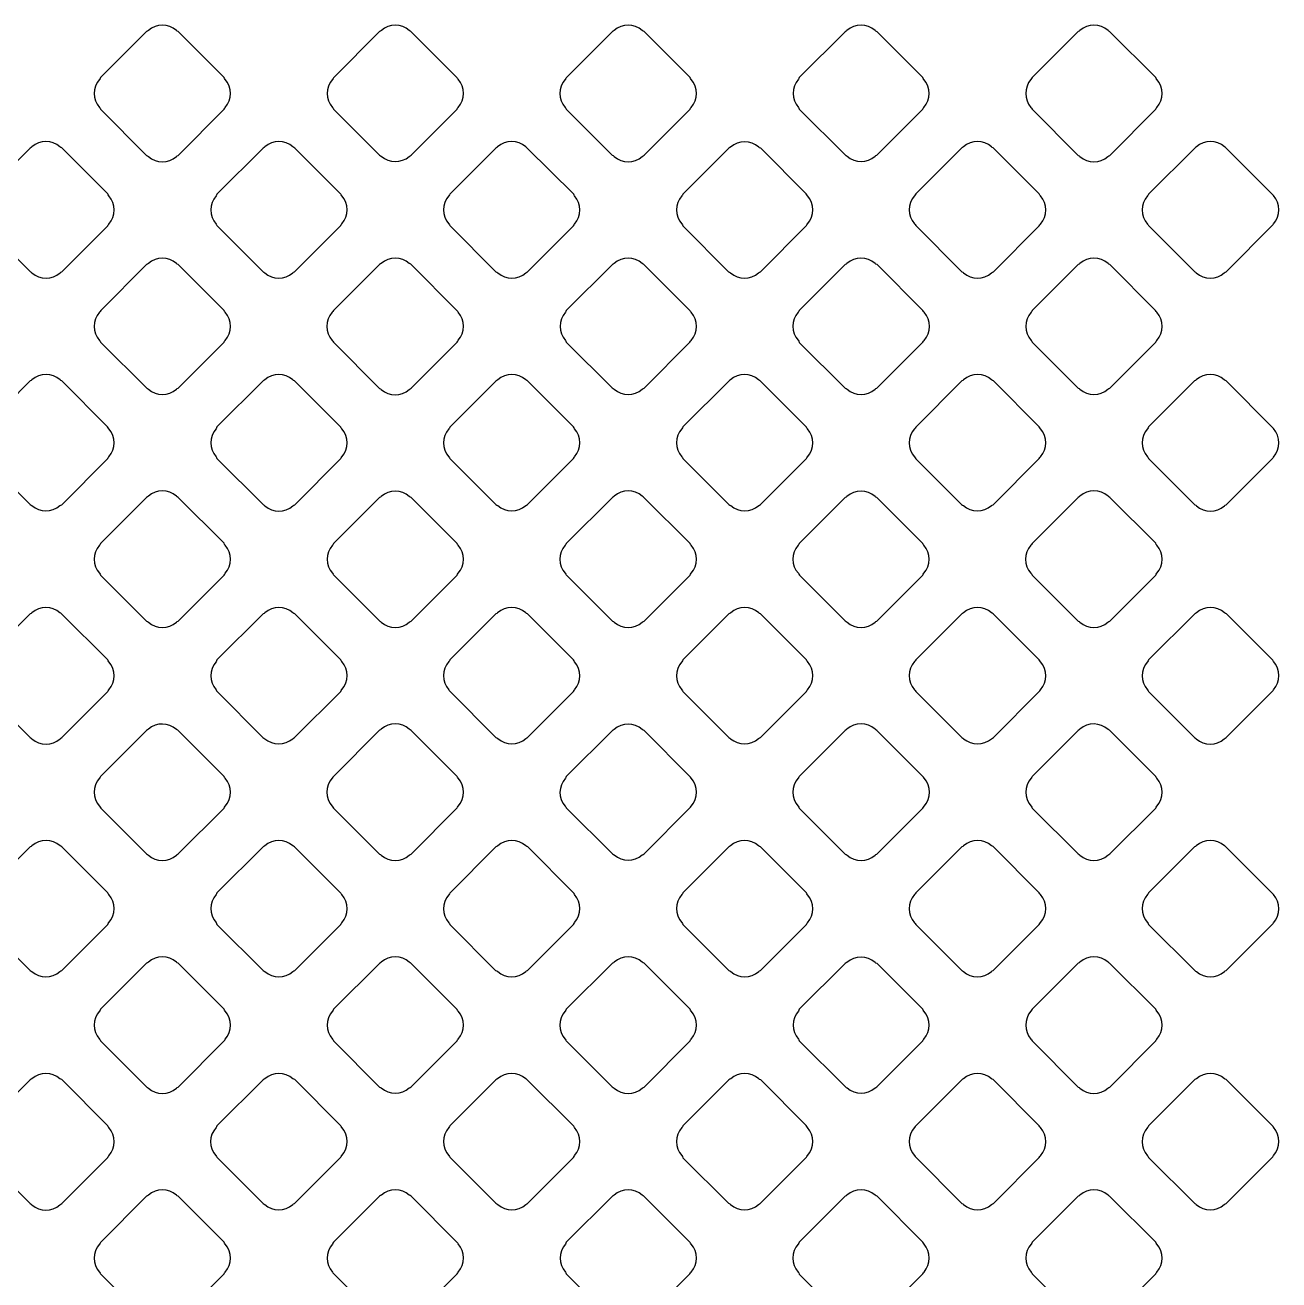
# Model space of a CAD drawing. Extents: x 3811 to 4077, y -444 to -307.
# Drawn here: x 3999.874 to 4001.035, y -378.733 to -377.572 of the extents above; entities that cross this region are included whole.
import ezdxf

# ---------------------------------------------------------------- set-up
doc = ezdxf.new("R2010")
doc.units = 0
doc.layers.add('gbr-dxf', color=7, linetype='Continuous')

msp = doc.modelspace()

# ---------------------------------------------------------------- linework, layer by layer
at = {"layer": 'gbr-dxf', "linetype": 'Continuous'}
for points in [[(3999.9432, -377.6481, -0.095756), (3999.9441, -377.6498), (3999.9868, -377.6925, -0.091646), (3999.9884, -377.6934, 0.379731), (4000.0144, -377.6934, -0.09572), (4000.016, -377.6925), (4000.0586, -377.6498, -0.096266), (4000.0596, -377.6482, 0.379731), (4000.0596, -377.6222, -0.100254), (4000.0586, -377.6205), (4000.0159, -377.5778, -0.087638), (4000.0144, -377.5769, 0.379731), (3999.9884, -377.5769, -0.096265), (3999.9868, -377.5779), (3999.9441, -377.6205, -0.095916), (3999.9432, -377.6222, 0.379731)], [(4000.1588, -377.6222, 0.379214), (4000.1588, -377.6482, -0.095956), (4000.1598, -377.6498), (4000.2023, -377.6924, -0.091804), (4000.2039, -377.6933, 0.379672), (4000.2298, -377.6934, -0.096157), (4000.2315, -377.6924), (4000.2741, -377.6497, -0.095602), (4000.2751, -377.6481, 0.379293), (4000.2751, -377.6221, -0.083235), (4000.2742, -377.6207), (4000.2314, -377.5779, -0.087978), (4000.2299, -377.577, 0.379289), (4000.204, -377.577, -0.095866), (4000.2023, -377.578), (4000.1597, -377.6206, -0.095824)], [(4000.3741, -377.6482, -0.09572), (4000.3751, -377.6498), (4000.4176, -377.6923, -0.107548), (4000.4195, -377.6934, 0.379731), (4000.4455, -377.6934, -0.09572), (4000.4471, -377.6924), (4000.4897, -377.6498, -0.096266), (4000.4907, -377.6481, 0.379731), (4000.4907, -377.6222, -0.10007), (4000.4897, -377.6204), (4000.4472, -377.578, -0.104442), (4000.4454, -377.5769, 0.379731), (4000.4194, -377.5769, -0.09572), (4000.4178, -377.5779), (4000.3751, -377.6206, -0.096266), (4000.3741, -377.6222, 0.379731)], [(4000.5899, -377.6481, -0.095756), (4000.5908, -377.6497), (4000.6334, -377.6923, -0.091646), (4000.635, -377.6933, 0.379731), (4000.661, -377.6933, -0.09572), (4000.6626, -377.6923), (4000.7051, -377.6498, -0.096266), (4000.7061, -377.6482, 0.379731), (4000.7061, -377.6222, -0.10007), (4000.7051, -377.6205), (4000.6627, -377.5781, -0.104246), (4000.6609, -377.5771, 0.379731), (4000.6349, -377.5771, -0.096265), (4000.6333, -377.5781), (4000.5908, -377.6205, -0.095916), (4000.5899, -377.6221, 0.379731)], [(4000.8052, -377.6481, -0.09512), (4000.8062, -377.6497), (4000.8489, -377.6925, -0.091205), (4000.8505, -377.6935, 0.379293), (4000.8764, -377.6934, -0.09572), (4000.8781, -377.6925), (4000.9207, -377.6498, -0.096214), (4000.9217, -377.6482, 0.379672), (4000.9217, -377.6222, -0.100082), (4000.9207, -377.6205), (4000.878, -377.5778, -0.087645), (4000.8765, -377.5769, 0.379293), (4000.8505, -377.5769, -0.095956), (4000.8489, -377.5779), (4000.8062, -377.6205, -0.096111), (4000.8052, -377.6222, 0.379321)], [(3999.8355, -377.7558, -0.091745), (3999.8364, -377.7574), (3999.8792, -377.8002, -0.087516), (3999.8807, -377.8011, 0.379731), (3999.9067, -377.8011, -0.09572), (3999.9083, -377.8002), (3999.9508, -377.7577, -0.096266), (3999.9518, -377.756, 0.379731), (3999.9518, -377.73, -0.103612), (3999.9508, -377.7282), (3999.9082, -377.6856, -0.091964), (3999.9066, -377.6847, 0.379731), (3999.8806, -377.6847, -0.096265), (3999.879, -377.6857), (3999.8364, -377.7282, -0.095916), (3999.8355, -377.7299, 0.379731)], [(4000.051, -377.756, -0.091663), (4000.0519, -377.7575), (4000.0946, -377.8002, -0.086956), (4000.0961, -377.8012, 0.379731), (4000.122, -377.8012, -0.096265), (4000.1237, -377.8002), (4000.1664, -377.7575, -0.095916), (4000.1674, -377.7558, 0.379731), (4000.1674, -377.7298, -0.087748), (4000.1665, -377.7284), (4000.1238, -377.6857, -0.092126), (4000.1222, -377.6847, 0.379731), (4000.0962, -377.6847, -0.09572), (4000.0946, -377.6857), (4000.0519, -377.7284, -0.096266), (4000.051, -377.73, 0.379731)], [(4000.2664, -377.7559, -0.09148), (4000.2674, -377.7574), (4000.31, -377.8001, -0.103498), (4000.3118, -377.8011, 0.379293), (4000.3378, -377.8011, -0.095956), (4000.3394, -377.8001), (4000.3819, -377.7576, -0.096266), (4000.3829, -377.756, 0.379731), (4000.3829, -377.73, -0.087314), (4000.382, -377.7285), (4000.3391, -377.6857, -0.092072), (4000.3376, -377.6847, 0.379289), (4000.3116, -377.6847, -0.095506), (4000.31, -377.6857), (4000.2674, -377.7283, -0.095602), (4000.2664, -377.7299, 0.378906)], [(4000.482, -377.7559, -0.107762), (4000.4831, -377.7578), (4000.5254, -377.8001, -0.104018), (4000.5272, -377.8011, 0.379731), (4000.5531, -377.8011, -0.09572), (4000.5548, -377.8001), (4000.5974, -377.7575, -0.095916), (4000.5984, -377.7559, 0.379731), (4000.5984, -377.7299, -0.103999), (4000.5973, -377.7281), (4000.5551, -377.6858, -0.108029), (4000.5532, -377.6848, 0.379731), (4000.5272, -377.6848, -0.09572), (4000.5256, -377.6857), (4000.483, -377.7283, -0.095916), (4000.482, -377.73, 0.379731)], [(4000.6975, -377.7558, -0.09148), (4000.6985, -377.7574), (4000.7413, -377.8002, -0.086956), (4000.7428, -377.8011, 0.379293), (4000.7687, -377.8011, -0.095956), (4000.7704, -377.8001), (4000.8129, -377.7577, -0.096266), (4000.8139, -377.756, 0.379731), (4000.8139, -377.73, -0.10399), (4000.8128, -377.7282), (4000.7702, -377.6856, -0.092623), (4000.7687, -377.6847, 0.379672), (4000.7427, -377.6847, -0.095612), (4000.7411, -377.6856), (4000.6985, -377.7282, -0.095602), (4000.6975, -377.7299, 0.378906)], [(4000.913, -377.756, -0.09148), (4000.9139, -377.7575), (4000.9567, -377.8003, -0.0873), (4000.9582, -377.8012, 0.379287), (4000.9841, -377.8012, -0.095612), (4000.9857, -377.8002), (4001.029, -377.7569, -0.077673), (4001.0296, -377.7559, 0.379542), (4001.0296, -377.7297, -0.065364), (4001.0291, -377.7289), (4000.9859, -377.6857, -0.091913), (4000.9843, -377.6847, 0.379731), (4000.9583, -377.6847, -0.09572), (4000.9567, -377.6857), (4000.914, -377.7284, -0.096332), (4000.913, -377.73, 0.379289)], [(3999.9433, -377.8637, -0.091558), (3999.9442, -377.8652), (3999.9869, -377.9079, -0.087515), (3999.9884, -377.9088, 0.379731), (4000.0144, -377.9088, -0.096265), (4000.016, -377.9078), (4000.0585, -377.8653, -0.095916), (4000.0595, -377.8637, 0.379731), (4000.0595, -377.8377, -0.104215), (4000.0585, -377.8359), (4000.016, -377.7935, -0.091913), (4000.0144, -377.7925, 0.379731), (3999.9884, -377.7925, -0.09572), (3999.9868, -377.7935), (3999.9443, -377.836, -0.096266), (3999.9433, -377.8377, 0.379731)], [(4000.1586, -377.8637, -0.091558), (4000.1596, -377.8652), (4000.2024, -377.9081, -0.087516), (4000.2039, -377.909, 0.379289), (4000.2298, -377.909, -0.095866), (4000.2315, -377.908), (4000.2743, -377.8652, -0.095602), (4000.2752, -377.8636, 0.378894), (4000.2752, -377.8377, -0.087284), (4000.2743, -377.8362), (4000.2314, -377.7933, -0.09197), (4000.2299, -377.7924, 0.37925), (4000.2039, -377.7924, -0.096625), (4000.2023, -377.7934), (4000.1596, -377.8361, -0.096266), (4000.1586, -377.8377, 0.379731)], [(4000.3743, -377.8637, -0.091663), (4000.3752, -377.8653), (4000.4177, -377.9077, -0.103446), (4000.4195, -377.9088, 0.379731), (4000.4455, -377.9088, -0.096265), (4000.4471, -377.9078), (4000.4896, -377.8653, -0.095916), (4000.4906, -377.8637, 0.379731), (4000.4906, -377.8377, -0.087549), (4000.4897, -377.8362), (4000.447, -377.7935, -0.091913), (4000.4454, -377.7926, 0.379731), (4000.4194, -377.7926, -0.09572), (4000.4178, -377.7935), (4000.3752, -377.8361, -0.096266), (4000.3743, -377.8377, 0.379731)], [(4000.5897, -377.8636, -0.107077), (4000.5908, -377.8655), (4000.6332, -377.9079, -0.103498), (4000.635, -377.9089, 0.379293), (4000.6609, -377.9089, -0.095956), (4000.6626, -377.9079), (4000.7052, -377.8653, -0.096023), (4000.7062, -377.8637, 0.379672), (4000.7062, -377.8377, -0.104099), (4000.7052, -377.8359), (4000.6627, -377.7935, -0.107363), (4000.6609, -377.7924, 0.379214), (4000.6349, -377.7925, -0.096625), (4000.6333, -377.7934), (4000.5907, -377.836, -0.096332), (4000.5897, -377.8377, 0.379289)], [(4000.8054, -377.8637, -0.091685), (4000.8063, -377.8652), (4000.849, -377.9079, -0.086956), (4000.8505, -377.9088, 0.379731), (4000.8764, -377.9088, -0.096265), (4000.8781, -377.9078), (4000.9206, -377.8653, -0.095916), (4000.9216, -377.8637, 0.379731), (4000.9216, -377.8377, -0.104215), (4000.9205, -377.8359), (4000.8781, -377.7935, -0.091964), (4000.8765, -377.7925, 0.379731), (4000.8505, -377.7925, -0.095756), (4000.8489, -377.7935), (4000.8063, -377.8361, -0.095628), (4000.8054, -377.8377, 0.379731)], [(3999.8355, -377.9715, -0.103621), (3999.8365, -377.9733), (3999.8789, -378.0156, -0.09979), (3999.8806, -378.0166, 0.379731), (3999.9065, -378.0166, -0.09572), (3999.9082, -378.0157), (3999.9508, -377.973, -0.096266), (3999.9518, -377.9714, 0.379731), (3999.9518, -377.9454, -0.107718), (3999.9507, -377.9436), (3999.9084, -377.9012, -0.095916), (3999.9067, -377.9002, 0.379731), (3999.8807, -377.9002, -0.096265), (3999.8791, -377.9012), (3999.8364, -377.9439, -0.095916), (3999.8355, -377.9455, 0.379731)], [(4000.051, -377.9714, -0.087314), (4000.0519, -377.9729), (4000.0948, -378.0158, -0.083056), (4000.0962, -378.0167, 0.379731), (4000.1222, -378.0167, -0.09572), (4000.1238, -378.0157), (4000.1664, -377.9731, -0.096266), (4000.1674, -377.9715, 0.379731), (4000.1674, -377.9455, -0.092139), (4000.1664, -377.9439), (4000.1237, -377.9012, -0.096558), (4000.1221, -377.9002, 0.379731), (4000.0961, -377.9002, -0.09572), (4000.0945, -377.9012), (4000.0519, -377.9438, -0.096266), (4000.051, -377.9454, 0.379731)], [(4000.2664, -377.9456, 0.379293), (4000.2664, -377.9715, -0.087809), (4000.2674, -377.973), (4000.3099, -378.0156, -0.100115), (4000.3117, -378.0166, 0.379289), (4000.3376, -378.0166, -0.095506), (4000.3392, -378.0156), (4000.3819, -377.973, -0.095602), (4000.3829, -377.9713, 0.379293), (4000.3829, -377.9454, -0.09253), (4000.3819, -377.9438), (4000.3394, -377.9012, -0.096322), (4000.3377, -377.9003, 0.379506), (4000.3118, -377.9003, -0.098229), (4000.3101, -377.9013), (4000.2674, -377.9439, -0.095796)], [(4000.482, -377.9713, -0.103123), (4000.483, -377.9731), (4000.5256, -378.0156, -0.09904), (4000.5273, -378.0166, 0.379293), (4000.5533, -378.0166, -0.09572), (4000.5549, -378.0156), (4000.5974, -377.9731, -0.096214), (4000.5984, -377.9715, 0.379703), (4000.5984, -377.9456, -0.09185), (4000.5974, -377.944), (4000.5547, -377.9012, -0.095895), (4000.5531, -377.9003, 0.379293), (4000.5271, -377.9003, -0.096265), (4000.5255, -377.9013), (4000.483, -377.9437, -0.096111), (4000.482, -377.9454, 0.379321)], [(4000.6975, -377.9715, -0.103612), (4000.6986, -377.9733), (4000.7409, -378.0156, -0.09979), (4000.7426, -378.0166, 0.379731), (4000.7686, -378.0166, -0.09572), (4000.7703, -378.0157), (4000.8129, -377.973, -0.096266), (4000.8139, -377.9714, 0.379731), (4000.8139, -377.9454, -0.108042), (4000.8128, -377.9436), (4000.7704, -377.9012, -0.096558), (4000.7688, -377.9002, 0.379731), (4000.7428, -377.9002, -0.09572), (4000.7412, -377.9012), (4000.6985, -377.9439, -0.096266), (4000.6975, -377.9455, 0.379731)], [(4000.913, -377.9454, 0.379293), (4000.913, -377.9714, -0.087809), (4000.9139, -377.9729), (4000.9569, -378.0158, -0.082892), (4000.9583, -378.0167, 0.379731), (4000.9842, -378.0167, -0.09572), (4000.9859, -378.0157), (4001.029, -377.9726, -0.078611), (4001.0296, -377.9716, 0.379559), (4001.0296, -377.9453, -0.071428), (4001.0291, -377.9445), (4000.9858, -377.9012, -0.095585), (4000.9841, -377.9002, 0.379287), (4000.9582, -377.9002, -0.096157), (4000.9566, -377.9012), (4000.914, -377.9438, -0.095796)], [(3999.9432, -378.0792, -0.103612), (3999.9442, -378.081), (3999.9867, -378.1235, -0.09979), (3999.9884, -378.1245, 0.379731), (4000.0144, -378.1245, -0.09572), (4000.016, -378.1235), (4000.0586, -378.0809, -0.096266), (4000.0596, -378.0792, 0.379731), (4000.0596, -378.0533, -0.107718), (4000.0586, -378.0514), (4000.0161, -378.0089, -0.096266), (4000.0144, -378.0079, 0.379731), (3999.9884, -378.0079, -0.09572), (3999.9868, -378.0089), (3999.9441, -378.0516, -0.096266), (3999.9432, -378.0532, 0.379731)], [(4000.1588, -378.0792, -0.087549), (4000.1597, -378.0807), (4000.2025, -378.1235, -0.083056), (4000.2039, -378.1244, 0.379731), (4000.2299, -378.1244, -0.09572), (4000.2315, -378.1234), (4000.2741, -378.0808, -0.096266), (4000.2751, -378.0792, 0.379731), (4000.2751, -378.0532, -0.091558), (4000.2741, -378.0516), (4000.2316, -378.009, -0.095916), (4000.2299, -378.0081, 0.379731), (4000.2039, -378.0081, -0.096265), (4000.2023, -378.009), (4000.1598, -378.0516, -0.095916), (4000.1588, -378.0532, 0.379731)], [(4000.3741, -378.0533, 0.379293), (4000.3741, -378.0792, -0.087748), (4000.3751, -378.0807), (4000.4178, -378.1234, -0.09979), (4000.4195, -378.1244, 0.379731), (4000.4455, -378.1244, -0.09572), (4000.4471, -378.1234), (4000.4897, -378.0808, -0.096332), (4000.4907, -378.0792, 0.379289), (4000.4907, -378.0532, -0.092061), (4000.4898, -378.0517), (4000.447, -378.0089, -0.096227), (4000.4454, -378.0079, 0.379287), (4000.4195, -378.0079, -0.095612), (4000.4178, -378.0089), (4000.3751, -378.0516, -0.095602)], [(4000.5898, -378.0532, 0.379293), (4000.5899, -378.0792, -0.103917), (4000.5909, -378.0809), (4000.6333, -378.1233, -0.100335), (4000.635, -378.1243, 0.379672), (4000.6609, -378.1243, -0.095612), (4000.6626, -378.1234), (4000.7051, -378.0808, -0.095602), (4000.7061, -378.0792, 0.379293), (4000.7061, -378.0532, -0.091954), (4000.7051, -378.0517), (4000.6625, -378.0091, -0.096214), (4000.6609, -378.0081, 0.379672), (4000.6349, -378.0081, -0.095612), (4000.6333, -378.0091), (4000.5908, -378.0516, -0.095602)], [(4000.8052, -378.0792, -0.104215), (4000.8063, -378.081), (4000.8488, -378.1235, -0.099696), (4000.8505, -378.1245, 0.379731), (4000.8764, -378.1245, -0.096265), (4000.8781, -378.1235), (4000.9207, -378.0809, -0.095916), (4000.9217, -378.0792, 0.379731), (4000.9217, -378.0533, -0.107999), (4000.9206, -378.0514), (4000.8781, -378.0089, -0.096121), (4000.8765, -378.0079, 0.379731), (4000.8505, -378.0079, -0.09572), (4000.8489, -378.0089), (4000.8062, -378.0516, -0.095916), (4000.8052, -378.0532, 0.379731)], [(3999.8354, -378.1609, 0.379293), (3999.8355, -378.1869, -0.100032), (3999.8365, -378.1886), (3999.8791, -378.2312, -0.095916), (3999.8807, -378.2322, 0.379289), (3999.9067, -378.2322, -0.095506), (3999.9083, -378.2312), (3999.9508, -378.1887, -0.095602), (3999.9518, -378.187, 0.379293), (3999.9518, -378.1611, -0.095956), (3999.9508, -378.1594), (3999.908, -378.1166, -0.08348), (3999.9066, -378.1157, 0.379672), (3999.8806, -378.1157, -0.095612), (3999.879, -378.1167), (3999.8364, -378.1593, -0.095796)], [(4000.051, -378.187, -0.099812), (4000.052, -378.1887), (4000.0944, -378.2312, -0.095628), (4000.0961, -378.2322, 0.379731), (4000.122, -378.2322, -0.096265), (4000.1237, -378.2312), (4000.1664, -378.1885, -0.095916), (4000.1674, -378.1868, 0.379731), (4000.1674, -378.1609, -0.096265), (4000.1664, -378.1592), (4000.1239, -378.1168, -0.09979), (4000.1222, -378.1158, 0.379731), (4000.0962, -378.1158, -0.09572), (4000.0946, -378.1167), (4000.0519, -378.1594, -0.096266), (4000.051, -378.1611, 0.379731)], [(4000.2664, -378.1869, -0.082756), (4000.2673, -378.1883), (4000.3101, -378.2311, -0.096266), (4000.3118, -378.2321, 0.379731), (4000.3378, -378.2321, -0.09572), (4000.3394, -378.2311), (4000.3819, -378.1886, -0.096266), (4000.3829, -378.187, 0.379731), (4000.3829, -378.161, -0.09572), (4000.3819, -378.1594), (4000.3393, -378.1168, -0.09979), (4000.3376, -378.1158, 0.379731), (4000.3116, -378.1158, -0.09572), (4000.31, -378.1168), (4000.2674, -378.1593, -0.096266), (4000.2664, -378.1609, 0.379731)], [(4000.482, -378.187, -0.099713), (4000.483, -378.1887), (4000.5255, -378.2312, -0.095602), (4000.5272, -378.2322, 0.379293), (4000.5531, -378.2321, -0.095956), (4000.5548, -378.2312), (4000.5974, -378.1885, -0.095916), (4000.5984, -378.1869, 0.379731), (4000.5984, -378.1609, -0.096265), (4000.5974, -378.1593), (4000.5549, -378.1168, -0.100254), (4000.5532, -378.1158, 0.379672), (4000.5273, -378.1158, -0.095612), (4000.5256, -378.1168), (4000.483, -378.1594, -0.095296), (4000.482, -378.161, 0.379239)], [(4000.6975, -378.1609, 0.379293), (4000.6975, -378.1869, -0.100032), (4000.6985, -378.1886), (4000.7411, -378.2312, -0.096314), (4000.7428, -378.2322, 0.379672), (4000.7687, -378.2322, -0.096157), (4000.7704, -378.2312), (4000.8129, -378.1887, -0.095796), (4000.8139, -378.187, 0.379293), (4000.8139, -378.1611, -0.096625), (4000.8129, -378.1594), (4000.7701, -378.1166, -0.083134), (4000.7687, -378.1157, 0.379289), (4000.7427, -378.1157, -0.095506), (4000.7411, -378.1167), (4000.6985, -378.1593, -0.095796)], [(4000.913, -378.187, -0.100032), (4000.914, -378.1887), (4000.9565, -378.2312, -0.096266), (4000.9581, -378.2322, 0.379731), (4000.9841, -378.2322, -0.09572), (4000.9858, -378.2312), (4001.029, -378.188, -0.077981), (4001.0296, -378.187, 0.379784), (4001.0296, -378.1607, -0.081594), (4001.029, -378.1597), (4000.986, -378.1168, -0.09979), (4000.9843, -378.1158, 0.379731), (4000.9583, -378.1158, -0.09572), (4000.9567, -378.1167), (4000.914, -378.1594, -0.096266), (4000.913, -378.1611, 0.379731)], [(3999.9433, -378.2687, 0.379293), (3999.9433, -378.2947, -0.099964), (3999.9443, -378.2964), (3999.9868, -378.3389, -0.096332), (3999.9884, -378.3399, 0.379289), (4000.0143, -378.3399, -0.095506), (4000.016, -378.3389), (4000.0585, -378.2964, -0.095796), (4000.0595, -378.2947, 0.379293), (4000.0595, -378.2688, -0.096248), (4000.0585, -378.2671), (4000.0158, -378.2244, -0.083559), (4000.0144, -378.2236, 0.379703), (3999.9885, -378.2235, -0.095612), (3999.9868, -378.2245), (3999.9442, -378.2671, -0.095895)], [(4000.1586, -378.2947, -0.099825), (4000.1596, -378.2964), (4000.2023, -378.339, -0.096266), (4000.2039, -378.34, 0.379731), (4000.2299, -378.34, -0.09572), (4000.2315, -378.339), (4000.2742, -378.2963, -0.096266), (4000.2752, -378.2947, 0.379731), (4000.2752, -378.2687, -0.096225), (4000.2742, -378.2671), (4000.2316, -378.2245, -0.100054), (4000.2299, -378.2235, 0.379731), (4000.2039, -378.2235, -0.096265), (4000.2023, -378.2244), (4000.1596, -378.2671, -0.095916), (4000.1586, -378.2687, 0.379731)], [(4000.3742, -378.2947, -0.082876), (4000.3751, -378.2961), (4000.4179, -378.3389, -0.095602), (4000.4195, -378.3398, 0.379293), (4000.4455, -378.3398, -0.095956), (4000.4471, -378.3388), (4000.4896, -378.2963, -0.096332), (4000.4906, -378.2947, 0.379289), (4000.4906, -378.2687, -0.09601), (4000.4896, -378.2671), (4000.4471, -378.2246, -0.099849), (4000.4454, -378.2236, 0.379214), (4000.4194, -378.2236, -0.095956), (4000.4178, -378.2246), (4000.3752, -378.2671, -0.096023), (4000.3743, -378.2688, 0.379672)], [(4000.5897, -378.2947, -0.099825), (4000.5907, -378.2964), (4000.6333, -378.339, -0.095916), (4000.635, -378.34, 0.379731), (4000.661, -378.34, -0.096265), (4000.6626, -378.339), (4000.7052, -378.2964, -0.096266), (4000.7062, -378.2947, 0.379731), (4000.7062, -378.2687, -0.09572), (4000.7052, -378.2671), (4000.6626, -378.2245, -0.100054), (4000.6609, -378.2235, 0.379731), (4000.6349, -378.2235, -0.096265), (4000.6333, -378.2245), (4000.5907, -378.2671, -0.095916), (4000.5897, -378.2687, 0.379731)], [(4000.8053, -378.2947, -0.099643), (4000.8063, -378.2964), (4000.8489, -378.3389, -0.095796), (4000.8505, -378.3399, 0.379293), (4000.8764, -378.3399, -0.09572), (4000.8781, -378.3389), (4000.9206, -378.2964, -0.096266), (4000.9216, -378.2947, 0.379731), (4000.9216, -378.2688, -0.096225), (4000.9206, -378.2671), (4000.8779, -378.2244, -0.083733), (4000.8765, -378.2236, 0.379229), (4000.8505, -378.2235, -0.095506), (4000.8489, -378.2245), (4000.8063, -378.2671, -0.095602), (4000.8053, -378.2687, 0.378815)], [(3999.8355, -378.4025, -0.091558), (3999.8364, -378.4041), (3999.8791, -378.4468, -0.087516), (3999.8806, -378.4477, 0.379731), (3999.9065, -378.4477, -0.09572), (3999.9082, -378.4467), (3999.9508, -378.4041, -0.096266), (3999.9518, -378.4024, 0.379731), (3999.9518, -378.3765, -0.100032), (3999.9508, -378.3748), (3999.9082, -378.3322, -0.087515), (3999.9067, -378.3313, 0.379731), (3999.8807, -378.3313, -0.096265), (3999.8791, -378.3322), (3999.8364, -378.3749, -0.096121), (3999.8355, -378.3765, 0.379731)], [(4000.051, -378.4024, -0.09572), (4000.0519, -378.4041), (4000.0946, -378.4468, -0.091913), (4000.0962, -378.4477, 0.379731), (4000.1222, -378.4477, -0.09572), (4000.1238, -378.4467), (4000.1664, -378.4041, -0.096266), (4000.1674, -378.4025, 0.379731), (4000.1674, -378.3765, -0.083522), (4000.1665, -378.3751), (4000.1236, -378.3322, -0.087639), (4000.1221, -378.3313, 0.379731), (4000.0961, -378.3313, -0.09572), (4000.0945, -378.3323), (4000.0519, -378.3748, -0.096266), (4000.051, -378.3764, 0.379731)], [(4000.2664, -378.4026, -0.09572), (4000.2674, -378.4042), (4000.3098, -378.4466, -0.108008), (4000.3117, -378.4476, 0.379672), (4000.3376, -378.4477, -0.095612), (4000.3392, -378.4467), (4000.3819, -378.404, -0.095602), (4000.3829, -378.4024, 0.378906), (4000.3829, -378.3764, -0.099534), (4000.3819, -378.3747), (4000.3395, -378.3323, -0.103498), (4000.3377, -378.3313, 0.379293), (4000.3117, -378.3313, -0.095956), (4000.3101, -378.3323), (4000.2674, -378.375, -0.096266), (4000.2664, -378.3766, 0.379731)], [(4000.482, -378.4024, -0.096265), (4000.483, -378.404), (4000.5257, -378.4467, -0.091703), (4000.5273, -378.4477, 0.379731), (4000.5533, -378.4477, -0.096265), (4000.5549, -378.4467), (4000.5974, -378.4042, -0.095916), (4000.5984, -378.4025, 0.379731), (4000.5984, -378.3766, -0.100082), (4000.5974, -378.3749), (4000.5549, -378.3324, -0.103868), (4000.5531, -378.3313, 0.379731), (4000.5271, -378.3313, -0.096265), (4000.5255, -378.3323), (4000.483, -378.3748, -0.095916), (4000.482, -378.3764, 0.379731)], [(4000.6975, -378.4025, -0.09572), (4000.6985, -378.4042), (4000.7411, -378.4467, -0.092072), (4000.7426, -378.4477, 0.379289), (4000.7686, -378.4477, -0.095506), (4000.7702, -378.4467), (4000.8129, -378.4041, -0.095602), (4000.8139, -378.4024, 0.378906), (4000.8139, -378.3765, -0.099534), (4000.8129, -378.3748), (4000.7702, -378.3321, -0.086956), (4000.7688, -378.3312, 0.379293), (4000.7428, -378.3313, -0.095956), (4000.7412, -378.3322), (4000.6985, -378.3749, -0.096266), (4000.6975, -378.3765, 0.379731)], [(4000.913, -378.4024, -0.096265), (4000.914, -378.4041), (4000.9567, -378.4468, -0.091913), (4000.9583, -378.4477, 0.379731), (4000.9842, -378.4477, -0.09572), (4000.9859, -378.4467), (4001.029, -378.4036, -0.078583), (4001.0296, -378.4027, 0.379964), (4001.0296, -378.3764, -0.057554), (4001.0291, -378.3757), (4000.9856, -378.3322, -0.087515), (4000.9842, -378.3313, 0.379731), (4000.9582, -378.3313, -0.096265), (4000.9566, -378.3323), (4000.914, -378.3748, -0.095916), (4000.913, -378.3764, 0.379731)], [(3999.9432, -378.5102, -0.091558), (3999.9441, -378.5118), (3999.9869, -378.5546, -0.087516), (3999.9884, -378.5555, 0.379731), (4000.0144, -378.5555, -0.09572), (4000.016, -378.5545), (4000.0586, -378.5119, -0.096266), (4000.0596, -378.5103, 0.379731), (4000.0596, -378.4843, -0.100032), (4000.0586, -378.4826), (4000.0159, -378.4399, -0.087516), (4000.0144, -378.439, 0.379731), (3999.9884, -378.439, -0.09572), (3999.9868, -378.4399), (3999.9441, -378.4826, -0.096266), (3999.9432, -378.4842, 0.379731)], [(4000.1588, -378.5102, -0.095649), (4000.1597, -378.5118), (4000.2024, -378.5545, -0.091364), (4000.2039, -378.5554, 0.379293), (4000.2299, -378.5554, -0.095956), (4000.2315, -378.5544), (4000.2741, -378.5118, -0.096332), (4000.2751, -378.5102, 0.379289), (4000.2751, -378.4842, -0.082704), (4000.2742, -378.4829), (4000.2314, -378.44, -0.08752), (4000.2299, -378.4391, 0.379293), (4000.2039, -378.4391, -0.09572), (4000.2023, -378.4401), (4000.1598, -378.4826, -0.096214), (4000.1588, -378.4843, 0.379703)], [(4000.3741, -378.5103, -0.095973), (4000.3751, -378.5119), (4000.4176, -378.5544, -0.107817), (4000.4195, -378.5555, 0.379506), (4000.4454, -378.5555, -0.098229), (4000.4471, -378.5545), (4000.4897, -378.5118, -0.095796), (4000.4907, -378.5102, 0.379293), (4000.4907, -378.4842, -0.10047), (4000.4897, -378.4825), (4000.4472, -378.44, -0.104264), (4000.4454, -378.439, 0.379289), (4000.4195, -378.439, -0.095506), (4000.4178, -378.44), (4000.3751, -378.4826, -0.098), (4000.3741, -378.4843, 0.379506)], [(4000.5899, -378.5102, -0.09572), (4000.5908, -378.5118), (4000.6334, -378.5544, -0.091913), (4000.635, -378.5554, 0.379731), (4000.661, -378.5554, -0.09572), (4000.6626, -378.5544), (4000.7051, -378.5119, -0.096266), (4000.7061, -378.5102, 0.379731), (4000.7061, -378.4843, -0.100032), (4000.7051, -378.4826), (4000.6627, -378.4402, -0.104018), (4000.6609, -378.4392, 0.379731), (4000.6349, -378.4392, -0.09572), (4000.6333, -378.4401), (4000.5908, -378.4826, -0.096266), (4000.5899, -378.4842, 0.379731)], [(4000.8052, -378.4843, 0.379214), (4000.8052, -378.5102, -0.096625), (4000.8062, -378.5119), (4000.8489, -378.5546, -0.091737), (4000.8505, -378.5555, 0.379289), (4000.8764, -378.5555, -0.095866), (4000.8781, -378.5546), (4000.9207, -378.5119, -0.095796), (4000.9217, -378.5102, 0.379293), (4000.9217, -378.4843, -0.10047), (4000.9207, -378.4826), (4000.878, -378.4399, -0.087857), (4000.8765, -378.4389, 0.379672), (4000.8505, -378.4389, -0.096157), (4000.8489, -378.4399), (4000.8062, -378.4826, -0.095602)], [(3999.8353, -378.618, -0.09148), (3999.8363, -378.6196), (3999.8791, -378.6624, -0.0873), (3999.8806, -378.6634, 0.379287), (3999.9065, -378.6634, -0.095612), (3999.9082, -378.6624), (3999.9508, -378.6197, -0.095602), (3999.9518, -378.6181, 0.379293), (3999.9518, -378.5921, -0.103917), (3999.9508, -378.5903), (3999.9082, -378.5477, -0.091964), (3999.9066, -378.5468, 0.379731), (3999.8806, -378.5468, -0.096265), (3999.879, -378.5478), (3999.8363, -378.5904, -0.096332), (3999.8353, -378.5921, 0.379289)], [(4000.0509, -378.618, -0.08701), (4000.0518, -378.6195), (4000.0947, -378.6624, -0.08232), (4000.0961, -378.6633, 0.379276), (4000.122, -378.6633, -0.095612), (4000.1237, -378.6623), (4000.1664, -378.6195, -0.095796), (4000.1674, -378.6179, 0.379293), (4000.1674, -378.5919, -0.08798), (4000.1665, -378.5904), (4000.1238, -378.5477, -0.092126), (4000.1222, -378.5468, 0.379731), (4000.0962, -378.5468, -0.09572), (4000.0946, -378.5478), (4000.0519, -378.5905, -0.095819), (4000.051, -378.5921, 0.379289)], [(4000.2664, -378.618, -0.091685), (4000.2674, -378.6195), (4000.31, -378.6621, -0.103868), (4000.3118, -378.6632, 0.379731), (4000.3378, -378.6632, -0.096265), (4000.3394, -378.6622), (4000.3819, -378.6197, -0.095916), (4000.3829, -378.618, 0.379731), (4000.3829, -378.5921, -0.087343), (4000.382, -378.5906), (4000.3391, -378.5478, -0.091964), (4000.3376, -378.5468, 0.379731), (4000.3116, -378.5468, -0.096265), (4000.31, -378.5478), (4000.2674, -378.5903, -0.095916), (4000.2664, -378.592, 0.379731)], [(4000.482, -378.5921, 0.37925), (4000.482, -378.618, -0.108195), (4000.4831, -378.6199), (4000.5254, -378.6621, -0.104558), (4000.5272, -378.6632, 0.379612), (4000.5531, -378.6632, -0.095612), (4000.5547, -378.6622), (4000.5974, -378.6195, -0.095602), (4000.5984, -378.6179, 0.37925), (4000.5984, -378.592, -0.104293), (4000.5973, -378.5902), (4000.5551, -378.5479, -0.108174), (4000.5532, -378.5469, 0.379229), (4000.5273, -378.5468, -0.095506), (4000.5256, -378.5478), (4000.483, -378.5904, -0.095602)], [(4000.6975, -378.6179, -0.091685), (4000.6985, -378.6195), (4000.7413, -378.6623, -0.0873), (4000.7428, -378.6632, 0.379731), (4000.7687, -378.6632, -0.096265), (4000.7704, -378.6622), (4000.8129, -378.6197, -0.095916), (4000.8139, -378.6181, 0.379731), (4000.8139, -378.5921, -0.104215), (4000.8128, -378.5903), (4000.7702, -378.5477, -0.091855), (4000.7687, -378.5468, 0.379731), (4000.7427, -378.5468, -0.096265), (4000.7411, -378.5478), (4000.6985, -378.5903, -0.095916), (4000.6975, -378.5919, 0.379731)], [(4000.913, -378.5921, 0.379293), (4000.913, -378.6181, -0.091558), (4000.914, -378.6196), (4000.9567, -378.6623, -0.087516), (4000.9581, -378.6632, 0.379731), (4000.9841, -378.6632, -0.09572), (4000.9858, -378.6623), (4001.029, -378.619, -0.078925), (4001.0296, -378.618, 0.379692), (4001.0297, -378.5918, -0.061127), (4001.0292, -378.5911), (4000.9858, -378.5477, -0.091753), (4000.9843, -378.5468, 0.379148), (4000.9583, -378.5468, -0.095612), (4000.9567, -378.5477), (4000.914, -378.5905, -0.095796)], [(3999.9432, -378.7259, -0.091558), (3999.9441, -378.7274), (3999.9868, -378.7701, -0.087516), (3999.9883, -378.771, 0.379731), (4000.0142, -378.771, -0.09572), (4000.0159, -378.7701), (4000.0585, -378.7274, -0.096266), (4000.0595, -378.7258, 0.379731), (4000.0595, -378.6998, -0.10399), (4000.0585, -378.698), (4000.016, -378.6555, -0.092126), (4000.0144, -378.6546, 0.379731), (3999.9884, -378.6546, -0.09572), (3999.9868, -378.6556), (3999.9441, -378.6983, -0.096266), (3999.9432, -378.6999, 0.379731)], [(4000.1587, -378.7258, -0.087415), (4000.1596, -378.7272), (4000.2025, -378.7702, -0.083056), (4000.2039, -378.7711, 0.379672), (4000.2298, -378.7711, -0.096157), (4000.2315, -378.7701), (4000.2743, -378.7273, -0.095602), (4000.2752, -378.7257, 0.379214), (4000.2752, -378.6997, -0.087784), (4000.2743, -378.6983), (4000.2315, -378.6554, -0.092126), (4000.2299, -378.6545, 0.379289), (4000.204, -378.6545, -0.095866), (4000.2023, -378.6554), (4000.1596, -378.6981, -0.098209), (4000.1587, -378.6998, 0.379506)], [(4000.3743, -378.7258, -0.091558), (4000.3752, -378.7273), (4000.4177, -378.7698, -0.104018), (4000.4195, -378.7708, 0.379731), (4000.4455, -378.7708, -0.09572), (4000.4471, -378.7699), (4000.4896, -378.7274, -0.096266), (4000.4906, -378.7257, 0.379731), (4000.4906, -378.6998, -0.087314), (4000.4897, -378.6983), (4000.447, -378.6556, -0.091913), (4000.4454, -378.6546, 0.379731), (4000.4194, -378.6546, -0.09572), (4000.4178, -378.6556), (4000.3752, -378.6982, -0.096266), (4000.3743, -378.6998, 0.379731)], [(4000.5897, -378.7257, -0.107999), (4000.5908, -378.7276), (4000.6332, -378.77, -0.104584), (4000.635, -378.771, 0.379672), (4000.6609, -378.771, -0.095612), (4000.6626, -378.7701), (4000.7052, -378.7274, -0.095602), (4000.7062, -378.7257, 0.379293), (4000.7062, -378.6998, -0.10451), (4000.7052, -378.698), (4000.6628, -378.6556, -0.107961), (4000.6609, -378.6545, 0.379289), (4000.6349, -378.6545, -0.095866), (4000.6333, -378.6555), (4000.5907, -378.6981, -0.098209), (4000.5897, -378.6998, 0.379506)], [(4000.8053, -378.7257, -0.09148), (4000.8063, -378.7273), (4000.849, -378.77, -0.08752), (4000.8505, -378.7709, 0.379293), (4000.8764, -378.7709, -0.09572), (4000.8781, -378.7699), (4000.9206, -378.7274, -0.096214), (4000.9216, -378.7258, 0.379703), (4000.9216, -378.6998, -0.104099), (4000.9206, -378.698), (4000.878, -378.6555, -0.091578), (4000.8765, -378.6546, 0.379293), (4000.8505, -378.6546, -0.095956), (4000.8489, -378.6556), (4000.8063, -378.6981, -0.096332), (4000.8054, -378.6998, 0.379289)]]:
    msp.add_lwpolyline(points, format="xyb", close=True, dxfattribs=at)

doc.saveas('drawing.dxf')
